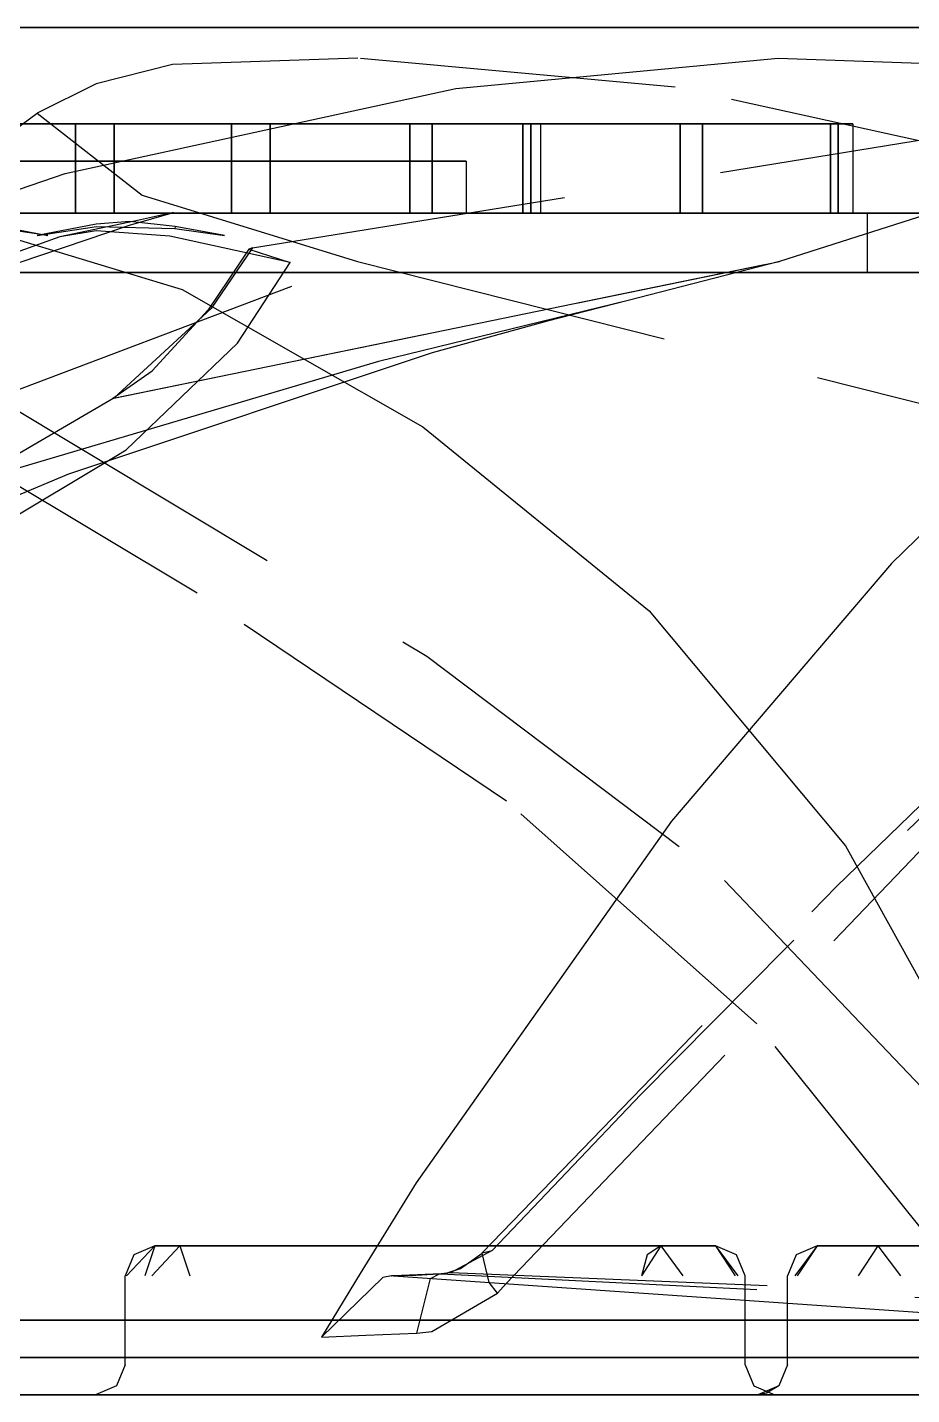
# Model space of a CAD drawing. Header units: metres. Extents: x -18 to 410, y -32 to 287.
# Drawn here: x 161.38 to 169.77, y 72.82 to 85.79 of the extents above; entities that cross this region are included whole.
import ezdxf

# ---------------------------------------------------------------- set-up
doc = ezdxf.new("R2010")
doc.units = ezdxf.units.M
doc.linetypes.add('DASHED', pattern=[4.5, 3, -1.5])
doc.layers.add('HIDDEN', color=9, linetype='DASHED')
doc.layers.add('VISIBLE', color=3, linetype='Continuous')

msp = doc.modelspace()

# ---------------------------------------------------------------- linework, layer by layer
at = {"layer": 'HIDDEN'}
for p, q in [((142.981, 85.794), (172.595, 85.794)), ((159.729, 83.701), (161.471, 84.98)), ((163.514, 83.701), (171.436, 84.98)), ((161.834, 84.878), (161.834, 84.032)), ((163.315, 84.878), (161.834, 84.878)), ((161.834, 84.032), (161.834, 84.878)), ((161.834, 84.878), (163.315, 84.878)), ((162.201, 84.032), (162.201, 84.878)), ((162.201, 84.878), (163.682, 84.878)), ((162.201, 84.878), (162.201, 84.032)), ((163.682, 84.878), (162.201, 84.878)), ((163.315, 84.032), (163.315, 84.878)), ((163.315, 84.878), (163.315, 84.032)), ((163.682, 84.878), (163.682, 84.032)), ((163.682, 84.032), (163.682, 84.878)), ((165.008, 84.878), (165.008, 84.032)), ((167.573, 84.878), (165.008, 84.878)), ((165.008, 84.032), (165.008, 84.878)), ((165.008, 84.878), (167.573, 84.878)), ((165.219, 84.032), (165.219, 84.878)), ((165.219, 84.878), (167.785, 84.878)), ((165.219, 84.878), (165.219, 84.032)), ((167.785, 84.878), (165.219, 84.878)), ((166.081, 84.878), (166.081, 84.032)), ((168.999, 84.878), (166.081, 84.878)), ((166.081, 84.032), (166.081, 84.878)), ((166.081, 84.878), (168.999, 84.878)), ((166.155, 84.032), (166.155, 84.878)), ((166.155, 84.878), (166.155, 84.032)), ((166.155, 84.878), (169.072, 84.878)), ((169.072, 84.878), (166.155, 84.878)), ((166.249, 84.878), (166.249, 84.032)), ((166.249, 84.878), (169.211, 84.878)), ((166.249, 84.878), (166.249, 84.032)), ((167.573, 84.032), (167.573, 84.878)), ((167.573, 84.878), (167.573, 84.032)), ((167.785, 84.878), (167.785, 84.032)), ((167.785, 84.032), (167.785, 84.878)), ((168.999, 84.032), (168.999, 84.878)), ((168.999, 84.878), (168.999, 84.032)), ((169.072, 84.878), (169.072, 84.032)), ((169.072, 84.032), (169.072, 84.878)), ((169.211, 84.878), (169.211, 84.032)), ((169.211, 84.878), (169.211, 84.032)), ((161.137, 84.525), (165.544, 84.525)), ((165.544, 84.525), (165.544, 84.032)), ((165.544, 84.525), (165.544, 84.032)), ((161.834, 84.032), (163.315, 84.032)), ((163.315, 84.032), (161.834, 84.032)), ((163.682, 84.032), (162.201, 84.032)), ((162.201, 84.032), (163.682, 84.032)), ((165.008, 84.032), (167.573, 84.032)), ((167.573, 84.032), (165.008, 84.032)), ((167.785, 84.032), (165.219, 84.032)), ((165.219, 84.032), (167.785, 84.032)), ((165.544, 84.032), (166.249, 84.032)), ((166.081, 84.032), (168.999, 84.032)), ((168.999, 84.032), (166.081, 84.032)), ((169.072, 84.032), (166.155, 84.032)), ((166.155, 84.032), (169.072, 84.032)), ((169.211, 84.032), (169.352, 84.032)), ((171.044, 84.032), (169.352, 84.032)), ((169.352, 83.467), (169.352, 84.032)), ((169.352, 83.467), (169.352, 84.032)), ((161.082, 82.278), (164.513, 83.574)), ((162.198, 82.277), (168.515, 83.573)), ((171.044, 83.467), (169.352, 83.467)), ((162.827, 74.231), (162.588, 74.231)), ((162.588, 74.231), (162.827, 74.231)), ((167.39, 74.231), (167.909, 74.231)), ((167.909, 74.231), (167.39, 74.231)), ((169.45, 74.231), (168.874, 74.231)), ((168.874, 74.231), (169.45, 74.231)), ((165.304, 73.966), (177.261, 73.38)), ((177.39, 73.48), (165.393, 73.976)), ((162.306, 73.102), (162.306, 73.949)), ((162.306, 73.102), (162.306, 73.949)), ((168.191, 73.102), (168.191, 73.949)), ((168.191, 73.102), (168.191, 73.949)), ((168.592, 73.102), (168.592, 73.949)), ((168.592, 73.102), (168.592, 73.949)), ((162.291, 72.82), (162.051, 72.82)), ((162.051, 72.82), (162.291, 72.82)), ((167.809, 72.82), (168.329, 72.82)), ((168.329, 72.82), (167.809, 72.82)), ((169.073, 72.82), (168.496, 72.82)), ((168.496, 72.82), (169.073, 72.82))]:
    msp.add_line(p, q, dxfattribs=at)
for points in [[(157.788, 85.794), (159.446, 85.794), (161.083, 85.794), (162.678, 85.794), (164.212, 85.794), (165.665, 85.794), (167.019, 85.794), (168.257, 85.794), (169.364, 85.794), (170.325, 85.794), (171.128, 85.794), (171.764, 85.794), (172.223, 85.794), (172.502, 85.794), (172.595, 85.794)], [(186.318, 74.375), (184.03, 76.957), (181.757, 78.931), (178.219, 81.298), (174.277, 83.296), (170.991, 84.465), (167.526, 85.226), (164.515, 85.501), (162.756, 85.442)], [(162.756, 85.442), (162.033, 85.257)], [(162.033, 85.257), (161.471, 84.98)], [(161.471, 84.98), (162.468, 84.202)], [(161.834, 84.878), (161.581, 84.878), (161.323, 84.878), (161.061, 84.878), (160.795, 84.878), (160.526, 84.878), (160.253, 84.878), (159.978, 84.878), (159.7, 84.878), (159.421, 84.878), (159.139, 84.878), (158.856, 84.878), (158.571, 84.878), (158.286, 84.878), (158, 84.878)], [(158, 84.878), (158.396, 84.878), (158.792, 84.878), (159.187, 84.878), (159.58, 84.878), (159.971, 84.878), (160.359, 84.878), (160.745, 84.878), (161.126, 84.878), (161.504, 84.878), (161.877, 84.878), (162.245, 84.878), (162.608, 84.878), (162.965, 84.878), (163.315, 84.878)], [(158, 84.878), (158.286, 84.878), (158.571, 84.878), (158.856, 84.878), (159.139, 84.878), (159.421, 84.878), (159.7, 84.878), (159.978, 84.878), (160.253, 84.878), (160.526, 84.878), (160.795, 84.878), (161.061, 84.878), (161.323, 84.878), (161.581, 84.878), (161.834, 84.878)], [(163.315, 84.878), (162.965, 84.878), (162.608, 84.878), (162.245, 84.878), (161.877, 84.878), (161.504, 84.878), (161.126, 84.878), (160.745, 84.878), (160.359, 84.878), (159.971, 84.878), (159.58, 84.878), (159.187, 84.878), (158.792, 84.878), (158.396, 84.878), (158, 84.878)], [(165.008, 84.878), (164.854, 84.878), (164.693, 84.878), (164.524, 84.878), (164.346, 84.878), (164.162, 84.878), (163.97, 84.878), (163.771, 84.878), (163.565, 84.878), (163.353, 84.878), (163.134, 84.878), (162.909, 84.878), (162.679, 84.878), (162.442, 84.878), (162.201, 84.878)], [(162.201, 84.878), (162.442, 84.878), (162.679, 84.878), (162.909, 84.878), (163.134, 84.878), (163.353, 84.878), (163.565, 84.878), (163.771, 84.878), (163.97, 84.878), (164.162, 84.878), (164.346, 84.878), (164.524, 84.878), (164.693, 84.878), (164.854, 84.878), (165.008, 84.878)], [(163.682, 84.878), (164.018, 84.878), (164.347, 84.878), (164.668, 84.878), (164.981, 84.878), (165.285, 84.878), (165.58, 84.878), (165.865, 84.878), (166.141, 84.878), (166.407, 84.878), (166.662, 84.878), (166.906, 84.878), (167.14, 84.878), (167.362, 84.878), (167.573, 84.878)], [(167.573, 84.878), (167.362, 84.878), (167.14, 84.878), (166.906, 84.878), (166.662, 84.878), (166.407, 84.878), (166.141, 84.878), (165.865, 84.878), (165.58, 84.878), (165.285, 84.878), (164.981, 84.878), (164.668, 84.878), (164.347, 84.878), (164.018, 84.878), (163.682, 84.878)], [(166.081, 84.878), (166.044, 84.878), (166.002, 84.878), (165.957, 84.878), (165.908, 84.878), (165.855, 84.878), (165.799, 84.878), (165.739, 84.878), (165.675, 84.878), (165.608, 84.878), (165.537, 84.878), (165.463, 84.878), (165.385, 84.878), (165.304, 84.878), (165.219, 84.878)], [(165.219, 84.878), (165.304, 84.878), (165.385, 84.878), (165.463, 84.878), (165.537, 84.878), (165.608, 84.878), (165.675, 84.878), (165.739, 84.878), (165.799, 84.878), (165.855, 84.878), (165.908, 84.878), (165.957, 84.878), (166.002, 84.878), (166.044, 84.878), (166.081, 84.878)], [(166.249, 84.878), (166.249, 84.878), (166.247, 84.878), (166.245, 84.878), (166.242, 84.878), (166.237, 84.878), (166.232, 84.878), (166.226, 84.878), (166.218, 84.878), (166.21, 84.878), (166.201, 84.878), (166.191, 84.878), (166.18, 84.878), (166.168, 84.878), (166.155, 84.878)], [(166.155, 84.878), (166.168, 84.878), (166.18, 84.878), (166.191, 84.878), (166.201, 84.878), (166.21, 84.878), (166.218, 84.878), (166.226, 84.878), (166.232, 84.878), (166.237, 84.878), (166.242, 84.878), (166.245, 84.878), (166.247, 84.878), (166.249, 84.878), (166.249, 84.878)], [(166.249, 84.878), (166.249, 84.878), (166.249, 84.878), (166.249, 84.878), (166.249, 84.878), (166.249, 84.878), (166.249, 84.878), (166.249, 84.878), (166.249, 84.878), (166.249, 84.878), (166.249, 84.878), (166.249, 84.878), (166.249, 84.878), (166.249, 84.878), (166.249, 84.878)], [(167.785, 84.878), (167.905, 84.878), (168.021, 84.878), (168.131, 84.878), (168.237, 84.878), (168.337, 84.878), (168.432, 84.878), (168.522, 84.878), (168.606, 84.878), (168.685, 84.878), (168.759, 84.878), (168.827, 84.878), (168.89, 84.878), (168.947, 84.878), (168.999, 84.878)], [(168.999, 84.878), (168.947, 84.878), (168.89, 84.878), (168.827, 84.878), (168.759, 84.878), (168.685, 84.878), (168.606, 84.878), (168.522, 84.878), (168.432, 84.878), (168.337, 84.878), (168.237, 84.878), (168.131, 84.878), (168.021, 84.878), (167.905, 84.878), (167.785, 84.878)], [(169.072, 84.878), (169.091, 84.878), (169.109, 84.878), (169.125, 84.878), (169.14, 84.878), (169.153, 84.878), (169.165, 84.878), (169.176, 84.878), (169.185, 84.878), (169.193, 84.878), (169.199, 84.878), (169.204, 84.878), (169.208, 84.878), (169.21, 84.878), (169.211, 84.878)], [(169.211, 84.878), (169.21, 84.878), (169.208, 84.878), (169.204, 84.878), (169.199, 84.878), (169.193, 84.878), (169.185, 84.878), (169.176, 84.878), (169.165, 84.878), (169.153, 84.878), (169.14, 84.878), (169.125, 84.878), (169.109, 84.878), (169.091, 84.878), (169.072, 84.878)], [(169.211, 84.878), (169.211, 84.878), (169.211, 84.878), (169.211, 84.878), (169.211, 84.878), (169.211, 84.878), (169.211, 84.878), (169.211, 84.878), (169.211, 84.878), (169.211, 84.878), (169.211, 84.878), (169.211, 84.878), (169.211, 84.878), (169.211, 84.878), (169.211, 84.878)], [(165.544, 84.525), (165.495, 84.525), (165.35, 84.525), (165.109, 84.525), (164.776, 84.525), (164.355, 84.525), (163.852, 84.525), (163.273, 84.525), (162.624, 84.525), (161.915, 84.525), (161.153, 84.525), (160.35, 84.525), (159.514, 84.525), (158.657, 84.525), (157.788, 84.525)], [(157.788, 84.525), (158.656, 84.525), (159.514, 84.525), (160.349, 84.525), (161.153, 84.525), (161.914, 84.525), (162.623, 84.525), (163.271, 84.525), (163.851, 84.525), (164.354, 84.525), (164.775, 84.525), (165.108, 84.525), (165.349, 84.525), (165.495, 84.525), (165.544, 84.525)], [(165.544, 84.525), (165.544, 84.525), (165.544, 84.525), (165.544, 84.525), (165.544, 84.525), (165.544, 84.525), (165.544, 84.525), (165.544, 84.525), (165.544, 84.525), (165.544, 84.525), (165.544, 84.525), (165.544, 84.525), (165.544, 84.525), (165.544, 84.525), (165.544, 84.525)], [(162.468, 84.202), (164.513, 83.574)], [(144.532, 84.032), (144.865, 84.032), (145.845, 84.032), (147.424, 84.032), (149.523, 84.032), (152.037, 84.032), (154.838, 84.032), (157.788, 84.032), (160.738, 84.032), (163.54, 84.032), (166.053, 84.032), (168.152, 84.032), (169.731, 84.032), (170.712, 84.032), (171.044, 84.032)], [(171.044, 84.032), (170.794, 84.032), (170.711, 84.032), (169.73, 84.032), (168.151, 84.032), (166.052, 84.032), (163.539, 84.032), (160.737, 84.032), (157.788, 84.032), (154.839, 84.032), (152.037, 84.032), (149.524, 84.032), (147.425, 84.032), (145.846, 84.032), (144.865, 84.032), (144.532, 84.032)], [(169.352, 84.032), (169.062, 84.032), (168.207, 84.032), (166.829, 84.032), (164.998, 84.032), (162.805, 84.032), (160.361, 84.032), (157.788, 84.032), (155.215, 84.032), (152.771, 84.032), (150.578, 84.032), (148.747, 84.032), (147.37, 84.032), (146.514, 84.032), (146.224, 84.032)], [(146.224, 84.032), (146.515, 84.032), (147.371, 84.032), (148.748, 84.032), (150.579, 84.032), (152.772, 84.032), (155.215, 84.032), (157.788, 84.032), (160.361, 84.032), (162.805, 84.032), (164.997, 84.032), (166.828, 84.032), (168.206, 84.032), (169.061, 84.032), (169.352, 84.032)], [(156.578, 81.269), (158.539, 82.407), (160.86, 83.413), (162.347, 83.918), (162.766, 84.036)], [(157.788, 84.032), (159.312, 84.032), (160.816, 84.032), (162.282, 84.032), (163.692, 84.032), (165.027, 84.032), (166.272, 84.032), (167.41, 84.032), (168.427, 84.032), (169.31, 84.032), (170.048, 84.032), (170.632, 84.032), (171.055, 84.032), (171.311, 84.032), (171.397, 84.032)], [(165.544, 84.032), (165.495, 84.032), (165.349, 84.032), (165.108, 84.032), (164.775, 84.032), (164.354, 84.032), (163.851, 84.032), (163.271, 84.032), (162.623, 84.032), (161.914, 84.032), (161.153, 84.032), (160.349, 84.032), (159.514, 84.032), (158.656, 84.032), (157.788, 84.032)], [(171.397, 84.032), (171.311, 84.032), (171.055, 84.032), (170.633, 84.032), (170.049, 84.032), (169.311, 84.032), (168.428, 84.032), (167.411, 84.032), (166.273, 84.032), (165.028, 84.032), (163.693, 84.032), (162.283, 84.032), (160.816, 84.032), (159.312, 84.032), (157.788, 84.032)], [(157.788, 84.032), (158.657, 84.032), (159.514, 84.032), (160.35, 84.032), (161.153, 84.032), (161.915, 84.032), (162.624, 84.032), (163.273, 84.032), (163.852, 84.032), (164.355, 84.032), (164.776, 84.032), (165.109, 84.032), (165.35, 84.032), (165.495, 84.032), (165.544, 84.032)], [(158, 84.032), (158.286, 84.032), (158.571, 84.032), (158.856, 84.032), (159.139, 84.032), (159.421, 84.032), (159.7, 84.032), (159.978, 84.032), (160.253, 84.032), (160.526, 84.032), (160.795, 84.032), (161.061, 84.032), (161.323, 84.032), (161.581, 84.032), (161.834, 84.032)], [(163.315, 84.032), (162.965, 84.032), (162.608, 84.032), (162.245, 84.032), (161.877, 84.032), (161.504, 84.032), (161.126, 84.032), (160.745, 84.032), (160.359, 84.032), (159.971, 84.032), (159.58, 84.032), (159.187, 84.032), (158.792, 84.032), (158.396, 84.032), (158, 84.032)], [(161.834, 84.032), (161.581, 84.032), (161.323, 84.032), (161.061, 84.032), (160.795, 84.032), (160.526, 84.032), (160.253, 84.032), (159.978, 84.032), (159.7, 84.032), (159.421, 84.032), (159.139, 84.032), (158.856, 84.032), (158.571, 84.032), (158.286, 84.032), (158, 84.032)], [(158, 84.032), (158.396, 84.032), (158.792, 84.032), (159.187, 84.032), (159.58, 84.032), (159.971, 84.032), (160.359, 84.032), (160.745, 84.032), (161.126, 84.032), (161.504, 84.032), (161.877, 84.032), (162.245, 84.032), (162.608, 84.032), (162.965, 84.032), (163.315, 84.032)], [(162.766, 84.036), (162.395, 83.954), (161.686, 83.806)], [(162.352, 83.953), (162.031, 83.928)], [(162.201, 84.032), (162.442, 84.032), (162.679, 84.032), (162.909, 84.032), (163.134, 84.032), (163.353, 84.032), (163.565, 84.032), (163.771, 84.032), (163.97, 84.032), (164.162, 84.032), (164.346, 84.032), (164.524, 84.032), (164.693, 84.032), (164.854, 84.032), (165.008, 84.032)], [(165.008, 84.032), (164.854, 84.032), (164.693, 84.032), (164.524, 84.032), (164.346, 84.032), (164.162, 84.032), (163.97, 84.032), (163.771, 84.032), (163.565, 84.032), (163.353, 84.032), (163.134, 84.032), (162.909, 84.032), (162.679, 84.032), (162.442, 84.032), (162.201, 84.032)], [(162.78, 83.906), (162.352, 83.953)], [(167.573, 84.032), (167.362, 84.032), (167.14, 84.032), (166.906, 84.032), (166.662, 84.032), (166.407, 84.032), (166.141, 84.032), (165.865, 84.032), (165.58, 84.032), (165.285, 84.032), (164.981, 84.032), (164.668, 84.032), (164.347, 84.032), (164.018, 84.032), (163.682, 84.032)], [(163.682, 84.032), (164.018, 84.032), (164.347, 84.032), (164.668, 84.032), (164.981, 84.032), (165.285, 84.032), (165.58, 84.032), (165.865, 84.032), (166.141, 84.032), (166.407, 84.032), (166.662, 84.032), (166.906, 84.032), (167.14, 84.032), (167.362, 84.032), (167.573, 84.032)], [(165.219, 84.032), (165.304, 84.032), (165.385, 84.032), (165.463, 84.032), (165.537, 84.032), (165.608, 84.032), (165.675, 84.032), (165.739, 84.032), (165.799, 84.032), (165.855, 84.032), (165.908, 84.032), (165.957, 84.032), (166.002, 84.032), (166.044, 84.032), (166.081, 84.032)], [(166.081, 84.032), (166.044, 84.032), (166.002, 84.032), (165.957, 84.032), (165.908, 84.032), (165.855, 84.032), (165.799, 84.032), (165.739, 84.032), (165.675, 84.032), (165.608, 84.032), (165.537, 84.032), (165.463, 84.032), (165.385, 84.032), (165.304, 84.032), (165.219, 84.032)], [(165.544, 84.032), (165.544, 84.032), (165.544, 84.032), (165.544, 84.032), (165.544, 84.032), (165.544, 84.032), (165.544, 84.032), (165.544, 84.032), (165.544, 84.032), (165.544, 84.032), (165.544, 84.032), (165.544, 84.032), (165.544, 84.032), (165.544, 84.032), (165.544, 84.032)], [(166.155, 84.032), (166.168, 84.032), (166.18, 84.032), (166.191, 84.032), (166.201, 84.032), (166.21, 84.032), (166.218, 84.032), (166.226, 84.032), (166.232, 84.032), (166.237, 84.032), (166.242, 84.032), (166.245, 84.032), (166.247, 84.032), (166.249, 84.032), (166.249, 84.032)], [(166.249, 84.032), (166.249, 84.032), (166.247, 84.032), (166.245, 84.032), (166.242, 84.032), (166.237, 84.032), (166.232, 84.032), (166.226, 84.032), (166.218, 84.032), (166.21, 84.032), (166.201, 84.032), (166.191, 84.032), (166.18, 84.032), (166.168, 84.032), (166.155, 84.032)], [(166.249, 84.032), (166.249, 84.032), (166.249, 84.032), (166.249, 84.032), (166.249, 84.032), (166.249, 84.032), (166.249, 84.032), (166.249, 84.032), (166.249, 84.032), (166.249, 84.032), (166.249, 84.032), (166.249, 84.032), (166.249, 84.032), (166.249, 84.032), (166.249, 84.032)], [(168.999, 84.032), (168.947, 84.032), (168.89, 84.032), (168.827, 84.032), (168.759, 84.032), (168.685, 84.032), (168.606, 84.032), (168.522, 84.032), (168.432, 84.032), (168.337, 84.032), (168.237, 84.032), (168.131, 84.032), (168.021, 84.032), (167.905, 84.032), (167.785, 84.032)], [(167.785, 84.032), (167.905, 84.032), (168.021, 84.032), (168.131, 84.032), (168.237, 84.032), (168.337, 84.032), (168.432, 84.032), (168.522, 84.032), (168.606, 84.032), (168.685, 84.032), (168.759, 84.032), (168.827, 84.032), (168.89, 84.032), (168.947, 84.032), (168.999, 84.032)], [(169.211, 84.032), (169.21, 84.032), (169.208, 84.032), (169.204, 84.032), (169.199, 84.032), (169.193, 84.032), (169.185, 84.032), (169.176, 84.032), (169.165, 84.032), (169.153, 84.032), (169.14, 84.032), (169.125, 84.032), (169.109, 84.032), (169.091, 84.032), (169.072, 84.032)], [(169.072, 84.032), (169.091, 84.032), (169.109, 84.032), (169.125, 84.032), (169.14, 84.032), (169.153, 84.032), (169.165, 84.032), (169.176, 84.032), (169.185, 84.032), (169.193, 84.032), (169.199, 84.032), (169.204, 84.032), (169.208, 84.032), (169.21, 84.032), (169.211, 84.032)], [(169.211, 84.032), (169.211, 84.032), (169.211, 84.032), (169.211, 84.032), (169.211, 84.032), (169.211, 84.032), (169.211, 84.032), (169.211, 84.032), (169.211, 84.032), (169.211, 84.032), (169.211, 84.032), (169.211, 84.032), (169.211, 84.032), (169.211, 84.032), (169.211, 84.032)], [(169.352, 84.032), (169.352, 84.032), (169.352, 84.032), (169.352, 84.032), (169.352, 84.032), (169.352, 84.032), (169.352, 84.032), (169.352, 84.032), (169.352, 84.032), (169.352, 84.032), (169.352, 84.032), (169.352, 84.032), (169.352, 84.032), (169.352, 84.032), (169.352, 84.032)], [(161.573, 83.82), (161.005, 83.903)], [(161.008, 83.928), (161.573, 83.82)], [(161.009, 83.865), (162.849, 83.306), (165.131, 82.003), (167.28, 80.259), (169.143, 78.027), (170.908, 74.831)], [(162.031, 83.928), (161.472, 83.82)], [(161.472, 83.82), (162.036, 83.903)], [(162.032, 83.865), (161.686, 83.806)], [(162.732, 83.812), (162.032, 83.865)], [(162.036, 83.903), (162.777, 83.886)], [(163.871, 83.563), (162.732, 83.812)], [(162.78, 83.906), (162.777, 83.886)], [(162.777, 83.886), (163.249, 83.82)], [(163.249, 83.82), (162.78, 83.906)], [(161.686, 83.806), (159.733, 83.105), (157.788, 82.043)], [(163.48, 83.688), (163.29, 83.404), (163.093, 83.114)], [(163.514, 83.701), (163.123, 83.126)], [(163.514, 83.701), (163.48, 83.688)], [(163.48, 83.688), (163.871, 83.563)], [(163.372, 82.796), (163.871, 83.563)], [(164.513, 83.574), (170.387, 82.089), (174.514, 80.698), (179.662, 78.426), (183.119, 76.362), (185.961, 74.085)], [(171.044, 83.467), (170.712, 83.467), (169.731, 83.467), (168.152, 83.467), (166.053, 83.467), (163.54, 83.467), (160.738, 83.467), (157.788, 83.467), (154.838, 83.467), (152.037, 83.467), (149.523, 83.467), (147.424, 83.467), (145.845, 83.467), (144.865, 83.467), (144.532, 83.467)], [(144.532, 83.467), (144.782, 83.467), (144.865, 83.467), (145.846, 83.467), (147.425, 83.467), (149.524, 83.467), (152.037, 83.467), (154.839, 83.467), (157.788, 83.467), (160.737, 83.467), (163.539, 83.467), (166.052, 83.467), (168.151, 83.467), (169.73, 83.467), (170.711, 83.467), (171.044, 83.467)], [(146.224, 83.467), (146.514, 83.467), (147.37, 83.467), (148.747, 83.467), (150.578, 83.467), (152.771, 83.467), (155.215, 83.467), (157.788, 83.467), (160.361, 83.467), (162.805, 83.467), (164.998, 83.467), (166.829, 83.467), (168.207, 83.467), (169.062, 83.467), (169.352, 83.467)], [(169.352, 83.467), (169.061, 83.467), (168.206, 83.467), (166.828, 83.467), (164.997, 83.467), (162.805, 83.467), (160.361, 83.467), (157.788, 83.467), (155.215, 83.467), (152.772, 83.467), (150.579, 83.467), (148.748, 83.467), (147.371, 83.467), (146.515, 83.467), (146.224, 83.467)], [(162.197, 82.277), (164.787, 82.808), (166.556, 83.171), (167.464, 83.358), (168.372, 83.544)], [(169.352, 83.467), (169.352, 83.467), (169.352, 83.467), (169.352, 83.467), (169.352, 83.467), (169.352, 83.467), (169.352, 83.467), (169.352, 83.467), (169.352, 83.467), (169.352, 83.467), (169.352, 83.467), (169.352, 83.467), (169.352, 83.467), (169.352, 83.467), (169.352, 83.467)], [(162.186, 82.273), (162.564, 82.535), (163.093, 83.114)], [(163.123, 83.126), (162.198, 82.277)], [(162.315, 81.784), (163.372, 82.796)], [(162.198, 82.277), (156.738, 79.087)], [(156.749, 79.094), (158.686, 80.261), (162.186, 82.273)], [(161.082, 82.278), (165.169, 79.829), (167.993, 77.699), (170.062, 75.529), (171.061, 74.189)], [(173.636, 82.277), (171.889, 80.259), (168.581, 77.062), (167.199, 75.669), (165.789, 74.189)], [(165.696, 74.165), (169.056, 77.641), (170.099, 78.652), (171.593, 80.108), (172.392, 80.963), (173.303, 82.109)], [(170.351, 73.782), (168.302, 76.34), (165.925, 78.453), (162.99, 80.426), (160.721, 81.784)], [(162.212, 81.723), (162.315, 81.784)], [(165.922, 73.874), (170.599, 78.764), (173.245, 81.784)], [(162.588, 74.231), (162.388, 74.148), (162.306, 73.949)], [(162.588, 74.231), (162.388, 74.148), (162.306, 73.949)], [(162.588, 74.231), (162.319, 73.949)], [(162.588, 74.231), (162.319, 73.949)], [(162.588, 74.231), (162.495, 73.949)], [(162.588, 74.231), (162.495, 73.949)], [(162.827, 74.231), (162.559, 73.949)], [(162.827, 74.231), (162.559, 73.949)], [(162.588, 74.231), (162.962, 74.231), (163.333, 74.231), (163.7, 74.231), (164.063, 74.231), (164.42, 74.231), (164.773, 74.231), (165.121, 74.231), (165.464, 74.231), (165.8, 74.231), (166.131, 74.231), (166.456, 74.231), (166.774, 74.231), (167.086, 74.231), (167.39, 74.231)], [(167.39, 74.231), (167.086, 74.231), (166.774, 74.231), (166.456, 74.231), (166.131, 74.231), (165.8, 74.231), (165.464, 74.231), (165.121, 74.231), (164.773, 74.231), (164.42, 74.231), (164.063, 74.231), (163.7, 74.231), (163.333, 74.231), (162.962, 74.231), (162.588, 74.231)], [(167.909, 74.231), (167.587, 74.231), (167.258, 74.231), (166.921, 74.231), (166.578, 74.231), (166.228, 74.231), (165.871, 74.231), (165.509, 74.231), (165.141, 74.231), (164.767, 74.231), (164.389, 74.231), (164.005, 74.231), (163.617, 74.231), (163.224, 74.231), (162.827, 74.231)], [(162.827, 74.231), (162.919, 73.949)], [(162.827, 74.231), (163.224, 74.231), (163.617, 74.231), (164.005, 74.231), (164.389, 74.231), (164.767, 74.231), (165.141, 74.231), (165.509, 74.231), (165.871, 74.231), (166.228, 74.231), (166.578, 74.231), (166.921, 74.231), (167.258, 74.231), (167.587, 74.231), (167.909, 74.231)], [(162.827, 74.231), (162.919, 73.949)], [(167.39, 74.231), (167.206, 73.949)], [(167.39, 74.231), (167.26, 74.148), (167.206, 73.949)], [(167.39, 74.231), (167.6, 73.949)], [(167.39, 74.231), (167.6, 73.949)], [(167.909, 74.231), (168.119, 73.949)], [(167.909, 74.231), (168.094, 73.949)], [(167.909, 74.231), (168.094, 73.949)], [(167.909, 74.231), (168.119, 73.949)], [(168.191, 73.949), (168.109, 74.148), (167.909, 74.231)], [(168.191, 73.949), (168.109, 74.148), (167.909, 74.231)], [(168.874, 74.231), (168.674, 74.148), (168.592, 73.949)], [(168.874, 74.231), (168.674, 74.148), (168.592, 73.949)], [(168.874, 74.231), (168.661, 73.949)], [(168.874, 74.231), (168.661, 73.949)], [(168.874, 74.231), (168.685, 73.949)], [(168.874, 74.231), (168.685, 73.949)], [(168.874, 74.231), (169.131, 74.231), (169.379, 74.231), (169.619, 74.231), (169.85, 74.231), (170.072, 74.231), (170.285, 74.231), (170.489, 74.231), (170.684, 74.231), (170.869, 74.231), (171.044, 74.231), (171.21, 74.231), (171.366, 74.231), (171.511, 74.231), (171.647, 74.231)], [(171.647, 74.231), (171.511, 74.231), (171.366, 74.231), (171.21, 74.231), (171.044, 74.231), (170.869, 74.231), (170.684, 74.231), (170.489, 74.231), (170.285, 74.231), (170.072, 74.231), (169.85, 74.231), (169.619, 74.231), (169.379, 74.231), (169.131, 74.231), (168.874, 74.231)], [(169.45, 74.231), (169.262, 73.949)], [(169.45, 74.231), (169.262, 73.949)], [(172.384, 74.231), (172.241, 74.231), (172.088, 74.231), (171.923, 74.231), (171.748, 74.231), (171.563, 74.231), (171.367, 74.231), (171.161, 74.231), (170.945, 74.231), (170.72, 74.231), (170.484, 74.231), (170.24, 74.231), (169.986, 74.231), (169.722, 74.231), (169.45, 74.231)], [(169.45, 74.231), (169.663, 73.949)], [(169.45, 74.231), (169.722, 74.231), (169.986, 74.231), (170.24, 74.231), (170.484, 74.231), (170.72, 74.231), (170.945, 74.231), (171.161, 74.231), (171.367, 74.231), (171.563, 74.231), (171.748, 74.231), (171.923, 74.231), (172.088, 74.231), (172.241, 74.231), (172.384, 74.231)], [(169.45, 74.231), (169.663, 73.949)], [(165.362, 73.975), (165.49, 74.016), (165.695, 74.164)], [(165.789, 74.189), (165.393, 73.976)], [(165.695, 74.164), (165.696, 74.165)], [(165.762, 73.885), (165.695, 74.164)], [(165.696, 74.165), (165.789, 74.189)], [(164.836, 73.949), (164.894, 73.95), (164.953, 73.952), (165.009, 73.953), (165.064, 73.955), (165.122, 73.958), (165.174, 73.96), (165.291, 73.966)], [(165.304, 73.966), (164.852, 73.949)], [(165.205, 73.924), (165.291, 73.966)], [(165.291, 73.966), (165.326, 73.969), (165.362, 73.975)], [(165.291, 73.966), (165.291, 73.966)], [(165.291, 73.966), (165.304, 73.966)], [(165.393, 73.976), (165.304, 73.966)], [(171.608, 73.526), (171.262, 73.526), (170.24, 73.526), (168.593, 73.526), (166.405, 73.526), (163.784, 73.526), (160.863, 73.526), (157.788, 73.526), (154.713, 73.526), (151.792, 73.526), (149.172, 73.526), (146.983, 73.526), (145.337, 73.526), (144.315, 73.526), (143.968, 73.526)], [(143.968, 73.526), (144.315, 73.526), (145.338, 73.526), (146.984, 73.526), (149.173, 73.526), (151.793, 73.526), (154.713, 73.526), (157.788, 73.526), (160.863, 73.526), (163.784, 73.526), (166.404, 73.526), (168.592, 73.526), (170.239, 73.526), (171.261, 73.526), (171.608, 73.526)], [(144.18, 73.526), (144.521, 73.526), (145.527, 73.526), (147.149, 73.526), (149.303, 73.526), (151.884, 73.526), (154.76, 73.526), (157.788, 73.526), (160.816, 73.526), (163.693, 73.526), (166.273, 73.526), (168.428, 73.526), (170.049, 73.526), (171.055, 73.526), (171.397, 73.526)], [(171.397, 73.526), (171.055, 73.526), (170.048, 73.526), (168.427, 73.526), (166.272, 73.526), (163.692, 73.526), (160.816, 73.526), (157.788, 73.526), (154.76, 73.526), (151.884, 73.526), (149.304, 73.526), (147.15, 73.526), (145.528, 73.526), (144.521, 73.526), (144.18, 73.526)], [(171.397, 73.173), (171.311, 73.173), (171.055, 73.173), (170.632, 73.173), (170.048, 73.173), (169.31, 73.173), (168.427, 73.173), (167.41, 73.173), (166.272, 73.173), (165.027, 73.173), (163.692, 73.173), (162.282, 73.173), (160.816, 73.173), (159.312, 73.173), (157.788, 73.173)], [(157.788, 73.173), (159.312, 73.173), (160.816, 73.173), (162.283, 73.173), (163.693, 73.173), (165.028, 73.173), (166.273, 73.173), (167.411, 73.173), (168.428, 73.173), (169.311, 73.173), (170.049, 73.173), (170.633, 73.173), (171.055, 73.173), (171.311, 73.173), (171.397, 73.173)], [(162.306, 73.102), (162.225, 72.905), (162.024, 72.82)], [(168.191, 73.102), (168.272, 72.905), (168.473, 72.82)], [(168.592, 73.102), (168.511, 72.905), (168.31, 72.82)], [(157.788, 72.82), (159.351, 72.82), (160.895, 72.82), (162.399, 72.82), (163.846, 72.82), (165.216, 72.82), (166.493, 72.82), (167.66, 72.82), (168.703, 72.82), (169.609, 72.82), (170.367, 72.82), (170.966, 72.82), (171.399, 72.82), (171.661, 72.82), (171.749, 72.82)], [(174.57, 72.82), (174.464, 72.82), (174.148, 72.82), (173.627, 72.82), (172.907, 72.82), (171.996, 72.82), (170.907, 72.82), (169.653, 72.82), (168.25, 72.82), (166.715, 72.82), (165.069, 72.82), (163.33, 72.82), (161.522, 72.82), (159.667, 72.82), (157.788, 72.82)], [(171.749, 72.82), (171.661, 72.82), (171.399, 72.82), (170.965, 72.82), (170.366, 72.82), (169.608, 72.82), (168.702, 72.82), (167.659, 72.82), (166.492, 72.82), (165.215, 72.82), (163.845, 72.82), (162.399, 72.82), (160.894, 72.82), (159.351, 72.82), (157.788, 72.82)], [(162.051, 72.82), (162.047, 72.82), (162.044, 72.82), (162.041, 72.82), (162.038, 72.82), (162.035, 72.82), (162.033, 72.82), (162.03, 72.82), (162.029, 72.82), (162.027, 72.82), (162.026, 72.82), (162.025, 72.82), (162.024, 72.82), (162.024, 72.82), (162.024, 72.82)], [(162.024, 72.82), (162.026, 72.82), (162.032, 72.82), (162.043, 72.82), (162.058, 72.82), (162.078, 72.82), (162.101, 72.82), (162.128, 72.82), (162.159, 72.82), (162.193, 72.82), (162.23, 72.82), (162.27, 72.82), (162.312, 72.82), (162.357, 72.82), (162.403, 72.82)], [(162.403, 72.82), (162.357, 72.82), (162.312, 72.82), (162.27, 72.82), (162.23, 72.82), (162.193, 72.82), (162.159, 72.82), (162.128, 72.82), (162.101, 72.82), (162.078, 72.82), (162.058, 72.82), (162.043, 72.82), (162.032, 72.82), (162.026, 72.82), (162.024, 72.82)], [(162.024, 72.82), (162.024, 72.82), (162.024, 72.82), (162.025, 72.82), (162.026, 72.82), (162.027, 72.82), (162.029, 72.82), (162.03, 72.82), (162.033, 72.82), (162.035, 72.82), (162.038, 72.82), (162.041, 72.82), (162.044, 72.82), (162.047, 72.82), (162.051, 72.82)], [(163.011, 72.82), (162.95, 72.82), (162.887, 72.82), (162.823, 72.82), (162.759, 72.82), (162.696, 72.82), (162.635, 72.82), (162.576, 72.82), (162.52, 72.82), (162.469, 72.82), (162.422, 72.82), (162.38, 72.82), (162.344, 72.82), (162.314, 72.82), (162.291, 72.82)], [(162.291, 72.82), (162.314, 72.82), (162.344, 72.82), (162.38, 72.82), (162.422, 72.82), (162.469, 72.82), (162.52, 72.82), (162.576, 72.82), (162.635, 72.82), (162.696, 72.82), (162.759, 72.82), (162.823, 72.82), (162.887, 72.82), (162.95, 72.82), (163.011, 72.82)], [(162.403, 72.82), (162.763, 72.82), (163.12, 72.82), (163.473, 72.82), (163.821, 72.82), (164.165, 72.82), (164.505, 72.82), (164.839, 72.82), (165.168, 72.82), (165.492, 72.82), (165.81, 72.82), (166.122, 72.82), (166.428, 72.82), (166.728, 72.82), (167.021, 72.82)], [(167.021, 72.82), (166.728, 72.82), (166.428, 72.82), (166.122, 72.82), (165.81, 72.82), (165.492, 72.82), (165.168, 72.82), (164.839, 72.82), (164.505, 72.82), (164.165, 72.82), (163.821, 72.82), (163.473, 72.82), (163.12, 72.82), (162.763, 72.82), (162.403, 72.82)], [(168.279, 72.82), (167.945, 72.82), (167.603, 72.82), (167.255, 72.82), (166.899, 72.82), (166.536, 72.82), (166.167, 72.82), (165.791, 72.82), (165.41, 72.82), (165.022, 72.82), (164.63, 72.82), (164.232, 72.82), (163.83, 72.82), (163.423, 72.82), (163.011, 72.82)], [(163.011, 72.82), (163.423, 72.82), (163.83, 72.82), (164.232, 72.82), (164.63, 72.82), (165.022, 72.82), (165.41, 72.82), (165.791, 72.82), (166.167, 72.82), (166.536, 72.82), (166.899, 72.82), (167.255, 72.82), (167.603, 72.82), (167.945, 72.82), (168.279, 72.82)], [(167.021, 72.82), (167.07, 72.82), (167.124, 72.82), (167.18, 72.82), (167.24, 72.82), (167.301, 72.82), (167.363, 72.82), (167.425, 72.82), (167.487, 72.82), (167.548, 72.82), (167.607, 72.82), (167.663, 72.82), (167.716, 72.82), (167.765, 72.82), (167.809, 72.82)], [(167.809, 72.82), (167.765, 72.82), (167.716, 72.82), (167.663, 72.82), (167.607, 72.82), (167.548, 72.82), (167.487, 72.82), (167.425, 72.82), (167.363, 72.82), (167.301, 72.82), (167.24, 72.82), (167.18, 72.82), (167.124, 72.82), (167.07, 72.82), (167.021, 72.82)], [(168.473, 72.82), (168.472, 72.82), (168.469, 72.82), (168.464, 72.82), (168.457, 72.82), (168.447, 72.82), (168.436, 72.82), (168.423, 72.82), (168.407, 72.82), (168.39, 72.82), (168.371, 72.82), (168.351, 72.82), (168.328, 72.82), (168.304, 72.82), (168.279, 72.82)], [(168.279, 72.82), (168.304, 72.82), (168.328, 72.82), (168.351, 72.82), (168.371, 72.82), (168.39, 72.82), (168.407, 72.82), (168.423, 72.82), (168.436, 72.82), (168.447, 72.82), (168.457, 72.82), (168.464, 72.82), (168.469, 72.82), (168.472, 72.82), (168.473, 72.82)], [(168.392, 72.833), (168.31, 72.82)], [(168.496, 72.82), (168.472, 72.82), (168.449, 72.82), (168.428, 72.82), (168.408, 72.82), (168.39, 72.82), (168.373, 72.82), (168.359, 72.82), (168.346, 72.82), (168.335, 72.82), (168.326, 72.82), (168.319, 72.82), (168.314, 72.82), (168.311, 72.82), (168.31, 72.82)], [(168.31, 72.82), (168.311, 72.82), (168.313, 72.82), (168.316, 72.82), (168.321, 72.82), (168.328, 72.82), (168.336, 72.82), (168.345, 72.82), (168.356, 72.82), (168.368, 72.82), (168.382, 72.82), (168.396, 72.82), (168.412, 72.82), (168.429, 72.82), (168.448, 72.82)], [(168.448, 72.82), (168.429, 72.82), (168.412, 72.82), (168.396, 72.82), (168.382, 72.82), (168.368, 72.82), (168.356, 72.82), (168.345, 72.82), (168.336, 72.82), (168.328, 72.82), (168.321, 72.82), (168.316, 72.82), (168.313, 72.82), (168.311, 72.82), (168.31, 72.82)], [(168.31, 72.82), (168.311, 72.82), (168.314, 72.82), (168.319, 72.82), (168.326, 72.82), (168.335, 72.82), (168.346, 72.82), (168.359, 72.82), (168.373, 72.82), (168.39, 72.82), (168.408, 72.82), (168.428, 72.82), (168.449, 72.82), (168.472, 72.82), (168.496, 72.82)], [(168.329, 72.82), (168.348, 72.82), (168.366, 72.82), (168.382, 72.82), (168.398, 72.82), (168.412, 72.82), (168.425, 72.82), (168.436, 72.82), (168.446, 72.82), (168.454, 72.82), (168.461, 72.82), (168.466, 72.82), (168.47, 72.82), (168.473, 72.82), (168.473, 72.82)], [(168.473, 72.82), (168.473, 72.82), (168.47, 72.82), (168.466, 72.82), (168.461, 72.82), (168.454, 72.82), (168.446, 72.82), (168.436, 72.82), (168.425, 72.82), (168.412, 72.82), (168.398, 72.82), (168.382, 72.82), (168.366, 72.82), (168.348, 72.82), (168.329, 72.82)], [(168.448, 72.82), (168.694, 72.82), (168.933, 72.82), (169.164, 72.82), (169.386, 72.82), (169.6, 72.82), (169.805, 72.82), (170.001, 72.82), (170.188, 72.82), (170.366, 72.82), (170.534, 72.82), (170.694, 72.82), (170.843, 72.82), (170.983, 72.82), (171.114, 72.82)], [(171.114, 72.82), (170.983, 72.82), (170.843, 72.82), (170.694, 72.82), (170.534, 72.82), (170.366, 72.82), (170.188, 72.82), (170.001, 72.82), (169.805, 72.82), (169.6, 72.82), (169.386, 72.82), (169.164, 72.82), (168.933, 72.82), (168.694, 72.82), (168.448, 72.82)], [(169.876, 72.82), (169.832, 72.82), (169.782, 72.82), (169.728, 72.82), (169.671, 72.82), (169.611, 72.82), (169.549, 72.82), (169.485, 72.82), (169.421, 72.82), (169.357, 72.82), (169.295, 72.82), (169.235, 72.82), (169.177, 72.82), (169.123, 72.82), (169.073, 72.82)], [(169.073, 72.82), (169.123, 72.82), (169.177, 72.82), (169.235, 72.82), (169.295, 72.82), (169.357, 72.82), (169.421, 72.82), (169.485, 72.82), (169.549, 72.82), (169.611, 72.82), (169.671, 72.82), (169.728, 72.82), (169.782, 72.82), (169.832, 72.82), (169.876, 72.82)]]:
    msp.add_lwpolyline(points, dxfattribs=at)
at = {"layer": 'VISIBLE'}
msp.add_line((164.852, 73.949), (176.567, 73.134), dxfattribs=at)
for points in [[(172.595, 85.794), (172.502, 85.794), (172.223, 85.794), (171.764, 85.794), (171.128, 85.794), (170.325, 85.794), (169.364, 85.794), (168.257, 85.794), (167.019, 85.794), (165.665, 85.794), (164.212, 85.794), (162.678, 85.794), (161.083, 85.794), (159.446, 85.794), (157.788, 85.794)], [(157.788, 83.053), (161.738, 84.409), (165.443, 85.214), (168.502, 85.501), (170.215, 85.442)], [(170.49, 84.202), (168.515, 83.573)], [(173.128, 83.865), (172.166, 83.224), (169.58, 80.707), (167.492, 78.263), (165.069, 74.831)], [(168.515, 83.573), (167.08, 83.201)], [(167.08, 83.201), (166.302, 83.002), (165.22, 82.706), (161.768, 81.554), (160.016, 80.822), (158.528, 80.104), (156.738, 79.087)], [(167.08, 83.201), (164.712, 82.625), (157.788, 80.573)], [(157.788, 79.073), (162.212, 81.723)], [(165.069, 74.831), (164.536, 73.971)], [(164.536, 73.971), (164.17, 73.367)], [(164.753, 73.932), (164.17, 73.367)], [(164.834, 73.949), (164.753, 73.932)], [(164.833, 73.949), (164.836, 73.949)], [(164.852, 73.949), (164.834, 73.949)], [(165.075, 73.403), (165.205, 73.924)], [(165.839, 73.782), (165.762, 73.885)], [(165.839, 73.782), (165.922, 73.874)], [(165.218, 73.421), (165.839, 73.782)], [(164.17, 73.367), (164.591, 73.384)], [(164.591, 73.384), (165.075, 73.403)], [(165.075, 73.403), (165.218, 73.421)], [(162.306, 73.102), (162.225, 72.905), (162.024, 72.82)], [(168.191, 73.102), (168.272, 72.905), (168.473, 72.82)], [(168.592, 73.102), (168.511, 72.905), (168.392, 72.833)], [(157.788, 72.82), (159.667, 72.82), (161.522, 72.82), (163.33, 72.82), (165.069, 72.82), (166.715, 72.82), (168.25, 72.82), (169.653, 72.82), (170.907, 72.82), (171.996, 72.82), (172.907, 72.82), (173.627, 72.82), (174.148, 72.82), (174.464, 72.82), (174.57, 72.82)]]:
    msp.add_lwpolyline(points, dxfattribs=at)

doc.saveas('drawing.dxf')
